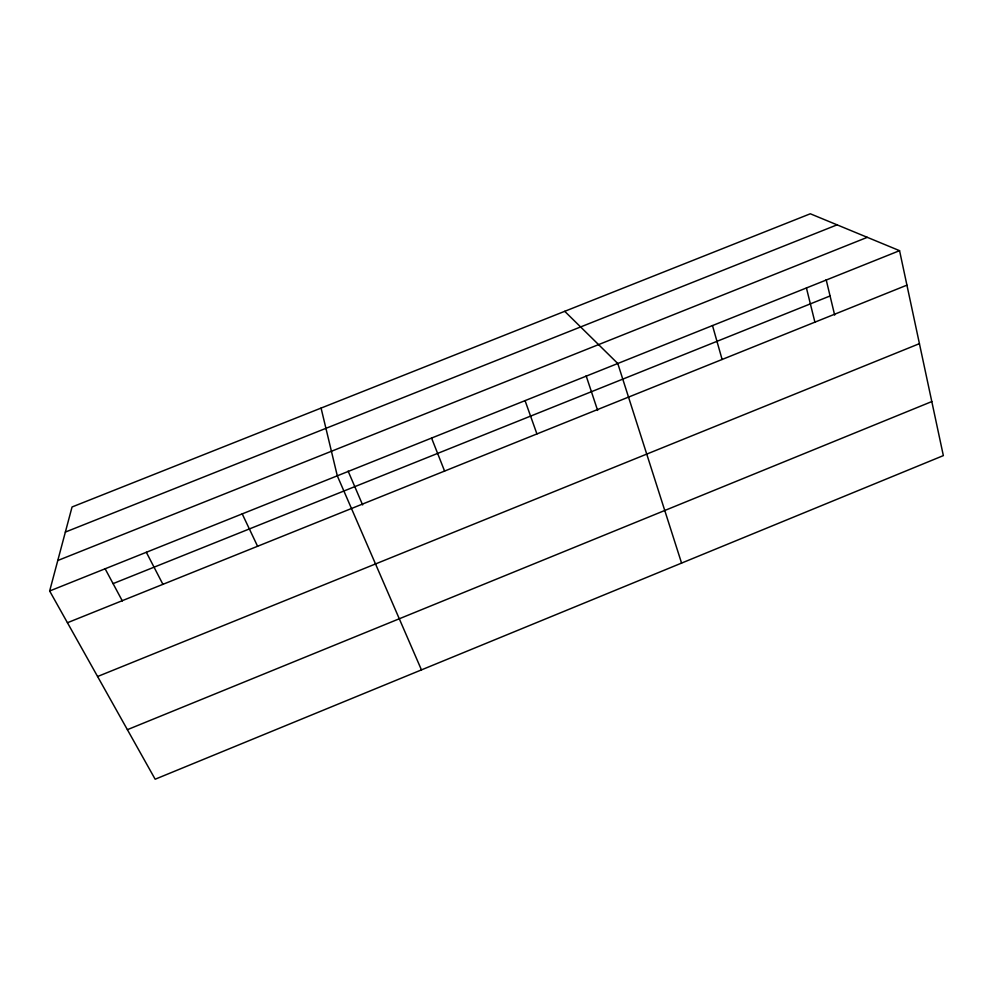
<?xml version="1.0" encoding="UTF-8"?>
<svg xmlns="http://www.w3.org/2000/svg" width="993" height="993" viewBox="0 0 993 993"><rect width="100%" height="100%" fill="white"/><g stroke="black" fill="none" stroke-linecap="round" stroke-linejoin="round"><path stroke-width="1.49" d="M49.65 590.996L72.055 506.976L810.313 213.78L899.559 250.67L943.35 455.613L155.156 779.22L49.65 590.996L899.559 250.67M127.389 729.681L931.806 401.569M97.587 676.518L919.431 343.652M113.078 583.623L830.074 295.964M67.437 622.735L906.932 285.152M57.78 560.511L867.286 237.339M65.352 532.074L837.074 224.852M564.719 311.318L617.783 363.5L681.57 563.093M105.184 568.877L122.35 600.951M146.343 552.282L162.914 584.343M242.218 513.89L257.584 546.274M421.454 669.89L337.297 475.821L321.074 408.073M348.109 471.092L362.631 504.928M431.57 438.074L444.591 471.079M525.061 400.638L536.928 433.941M586.131 375.788L597.625 410.419M712.502 325.58L722.11 359.478M806.428 287.97L814.905 322.154M826.164 279.691L834.666 315.091"/></g></svg>
